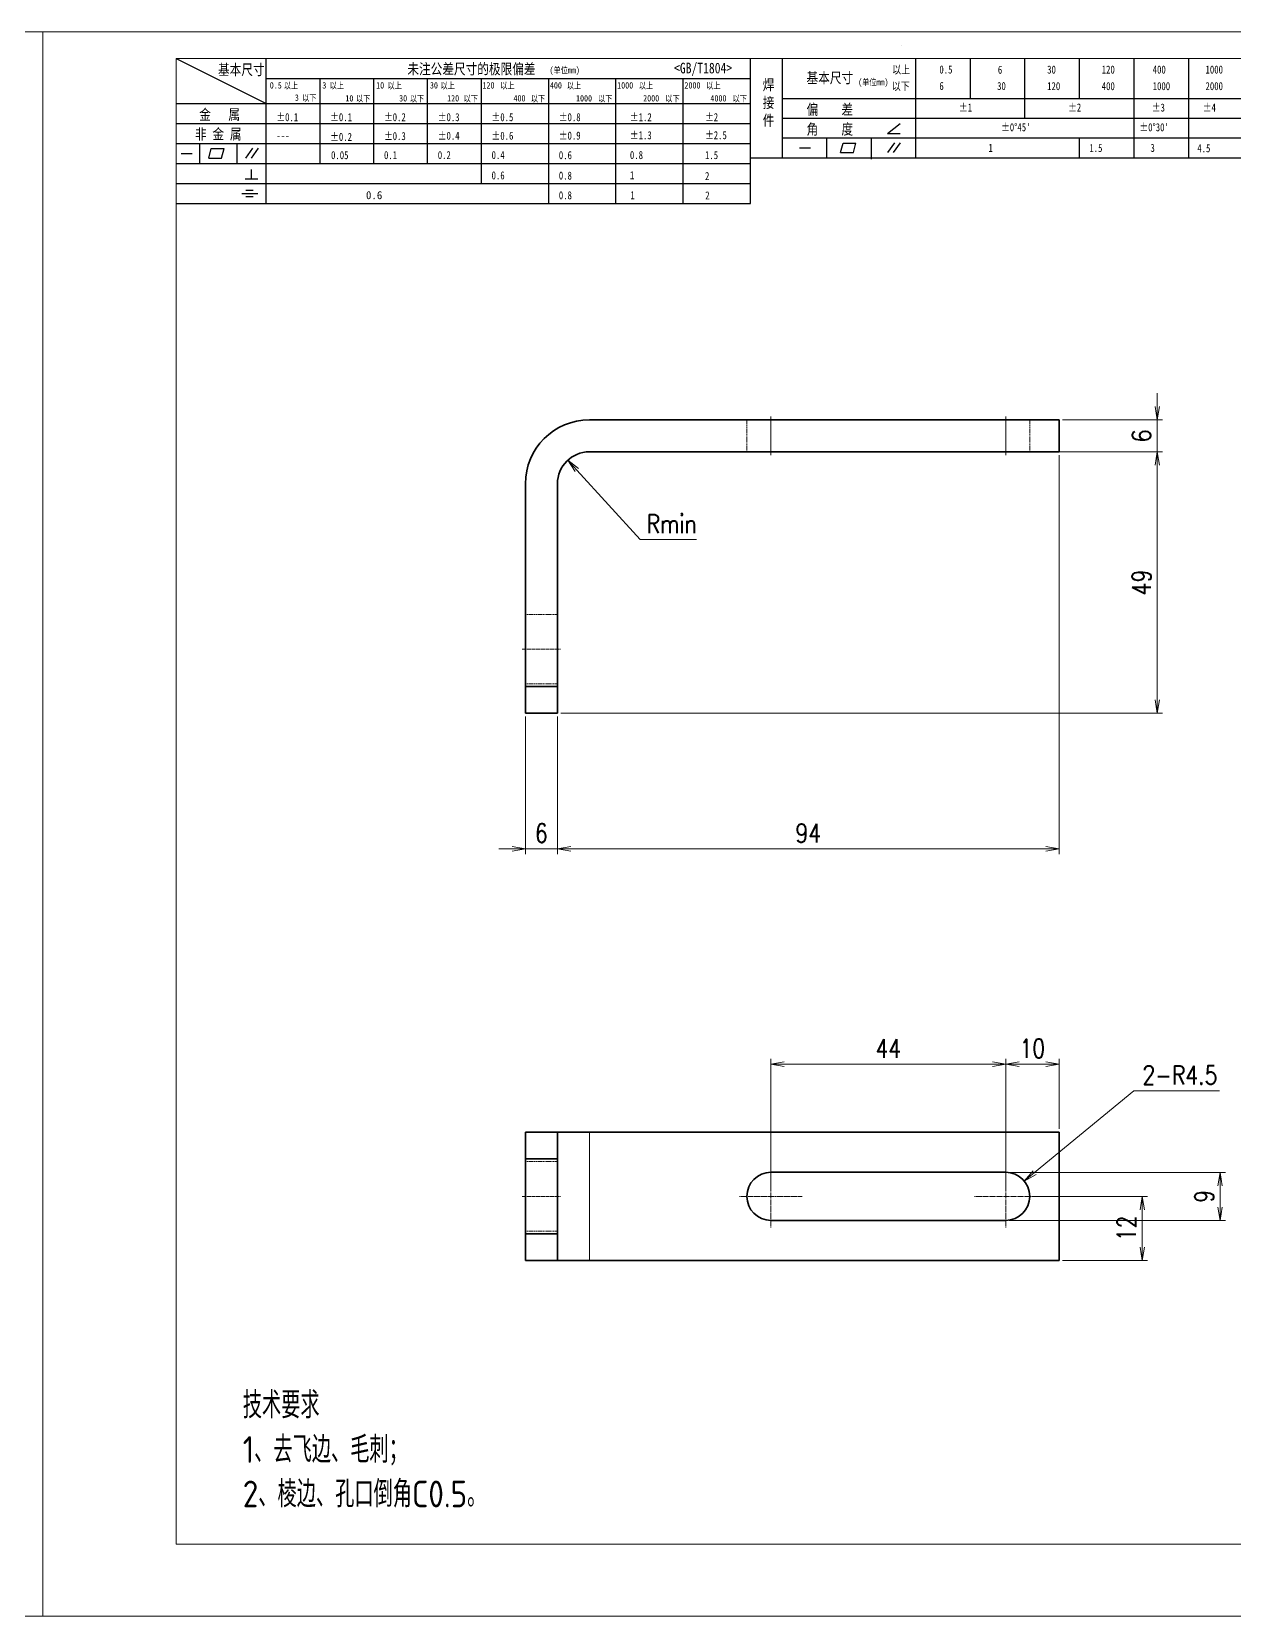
# Model space of a CAD drawing. Header units: millimetres. Extents: x -50043 to 104182, y -50696 to 36662.
# Drawn here: x -48261.7 to -48036.4, y 35772.4 to 36069.4 of the extents above; entities that cross this region are included whole.
import ezdxf

# ---------------------------------------------------------------- set-up
doc = ezdxf.new("R2010")
doc.units = ezdxf.units.MM
doc.header["$LTSCALE"] = 0.5
doc.linetypes.add('AM_ISO02W050x2', pattern=[3.75, 3, -0.75])
doc.linetypes.add('AM_ISO08W050x2', pattern=[9, 6, -0.75, 1.5, -0.75])
for name, color, linetype, lineweight in [('中心线', 2, 'AM_ISO08W050x2', 18), ('图框', 7, 'Continuous', 18), ('标注线', 3, 'Continuous', 18), ('粗实线', 7, 'Continuous', 35), ('细实线', 3, 'Continuous', 18), ('虚线', 1, 'AM_ISO02W050x2', 18)]:
    doc.layers.add(name, color=color, linetype=linetype, lineweight=lineweight)
doc.layers.add('图\\M+19E79\\M+195B6\\M+18E9A', color=7, linetype='Continuous')
doc.layers.add('打印', color=7, linetype='Continuous', lineweight=15, plot=False)
doc.layers.add('打印-禁用', color=7, linetype='Continuous', lineweight=15, plot=False)
doc.styles.add('DIM', font='romans.shx', dxfattribs={"width": 0.8, "bigfont": 'bigfont.shx'})
doc.styles.add('国标', font='simfang.ttf', dxfattribs={"width": 0.8})
doc.styles.add('机械长仿宋', font='gbenor.shx', dxfattribs={"height": 1, "bigfont": 'gbcbig.shx'})
doc.dimstyles.new('DEH 1-1$0', dxfattribs={"dimtxt": 3.5, "dimasz": 2.5, "dimexe": 1, "dimexo": 0.625, "dimgap": 1.2, "dimtad": 1, "dimzin": 9, "dimdsep": 46, "dimtxsty": 'DIM', "dimblk": 'OPEN', "dimcen": 0, "dimclrd": 8, "dimclre": 8, "dimclrt": 2, "dimazin": 2, "dimtfac": 0.5, "dimtmove": 0, "dimatfit": 3, "dimldrblk": 'OPEN', "dimfxl": 0, "dimtolj": 2, "dimlwd": 18, "dimlwe": 18, "dimarcsym": 0})
doc.dimstyles.new('DEH 1-1$4', dxfattribs={"dimtxt": 3.5, "dimasz": 2.5, "dimexe": 1, "dimexo": 0.625, "dimgap": 1.2, "dimtad": 1, "dimtoh": 1, "dimdsep": 46, "dimtxsty": 'DIM', "dimblk": 'OPEN', "dimcen": 0, "dimclrd": 8, "dimclre": 8, "dimclrt": 2, "dimazin": 2, "dimtfac": 0.5, "dimtofl": 0, "dimtmove": 0, "dimatfit": 3, "dimldrblk": 'OPEN', "dimfxl": 0, "dimtolj": 2, "dimlwd": 18, "dimlwe": 18, "dimarcsym": 0})

# ---------------------------------------------------------------- blocks, each defined once
blk = doc.blocks.new('GZDEH零件A3图框V01版')
at = {"layer": '图\\M+19E79\\M+195B6\\M+18E9A', "color": 9}
for p, q in [((2882.49, -1554.46), (2899.37, -1562.92)), ((2899.37, -1581.67), (2899.37, -1554.46)), ((2990.09, -1581.67), (2990.09, -1554.46)), ((2996.09, -1573.08), (2996.09, -1554.46)), ((3021.09, -1561.98), (3021.09, -1554.46)), ((3031.31, -1561.98), (3031.31, -1554.46)), ((3041.53, -1561.98), (3041.53, -1554.46)), ((3051.75, -1561.98), (3051.75, -1554.46)), ((3061.98, -1561.98), (3061.98, -1554.46)), ((3072.2, -1561.98), (3072.2, -1554.46)), ((2899.37, -1558.24), (2990.09, -1558.24)), ((2909.45, -1574.17), (2909.45, -1558.24)), ((2919.53, -1574.17), (2919.53, -1558.24)), ((2929.61, -1574.17), (2929.61, -1558.24)), ((2939.69, -1577.92), (2939.69, -1558.24)), ((2952.29, -1581.67), (2952.29, -1558.24)), ((2964.89, -1581.67), (2964.89, -1558.24)), ((2977.49, -1581.67), (2977.49, -1558.24)), ((2996.09, -1561.98), (3113.09, -1561.98)), ((3021.09, -1573.08), (3021.09, -1561.98)), ((3041.53, -1565.68), (3041.53, -1561.98)), ((3061.98, -1573.08), (3061.98, -1561.98)), ((3072.2, -1573.08), (3072.2, -1561.98)), ((2882.49, -1562.92), (2990.09, -1562.92)), ((2882.49, -1566.67), (2990.09, -1566.67)), ((2996.09, -1565.68), (3113.09, -1565.68)), ((3015.75, -1568.51), (3018.15, -1566.66)), ((2882.49, -1570.42), (2990.09, -1570.42)), ((2886.92, -1574.12), (2886.92, -1570.42)), ((2893.91, -1574.12), (2893.91, -1570.42)), ((2996.09, -1569.38), (3113.09, -1569.38)), ((3004.42, -1573.08), (3004.42, -1569.38)), ((3006.97, -1572.12), (3007.45, -1570.33)), ((3007.45, -1570.33), (3009.86, -1570.33)), ((3009.39, -1572.12), (3009.86, -1570.33)), ((3012.75, -1573.08), (3012.75, -1569.38)), ((3015.75, -1568.51), (3018.15, -1568.51)), ((3015.81, -1572.12), (3017.15, -1570.26)), ((3016.89, -1572.12), (3018.23, -1570.26)), ((3051.75, -1573.08), (3051.75, -1569.38)), ((2883.43, -1572.27), (2885.49, -1572.27)), ((2888.59, -1573.16), (2889.07, -1571.37)), ((2888.59, -1573.16), (2891, -1573.16)), ((2889.07, -1571.37), (2891.48, -1571.37)), ((2891, -1573.16), (2891.48, -1571.37)), ((2895.52, -1573.16), (2896.85, -1571.3)), ((2896.6, -1573.16), (2897.94, -1571.3)), ((2990.09, -1573.08), (3113.09, -1573.08)), ((2999.26, -1571.23), (3001.32, -1571.23)), ((3006.97, -1572.12), (3009.39, -1572.12)), ((3012.75, -1573.33), (3012.75, -1573.08)), ((2882.49, -1574.17), (2990.09, -1574.17)), ((2895.42, -1577.05), (2897.81, -1577.05)), ((2896.58, -1577.05), (2896.58, -1575.28)), ((2882.49, -1577.92), (2990.09, -1577.92)), ((2894.79, -1579.77), (2897.77, -1579.77)), ((2895.57, -1579.17), (2896.92, -1579.17)), ((2882.49, -1581.67), (2990.09, -1581.67)), ((2895.57, -1580.37), (2896.93, -1580.37))]:
    blk.add_line(p, q, dxfattribs=at)
at = {"layer": '图框', "linetype": 'Continuous'}
for p, q in [((2882.49, -1554.46), (2882.49, -1832.96)), ((3272.49, -1554.46), (2882.49, -1554.46)), ((2882.49, -1832.96), (3272.49, -1832.96))]:
    blk.add_line(p, q, dxfattribs=at)
at = {"layer": '打印-禁用', "linetype": 'Continuous'}
for p, q in [((2857.49, -1549.46), (2857.49, -1846.46)), ((3277.49, -1549.46), (2857.49, -1549.46)), ((3277.49, -1846.46), (3277.49, -1549.46)), ((2857.49, -1846.46), (3277.49, -1846.46))]:
    blk.add_line(p, q, dxfattribs=at)
at = {"layer": '图\\M+19E79\\M+195B6\\M+18E9A', "color": 9, "style": '国标', "width": 0.8}
for s, height, p in [('基本尺寸', 2, (2890.33, -1557.58)), ('未注公差尺寸的极限偏差', 2, (2925.81, -1557.44)), ('<GB/T1804>', 2, (2975.78, -1557.27)), ('以上', 1.5, (3016.64, -1557.33)), ('0.5', 1.5, (3025.49, -1557.3)), ('6', 1.5, (3036.45, -1557.34)), ('30', 1.5, (3045.69, -1557.31)), ('120', 1.5, (3055.91, -1557.31)), ('400', 1.5, (3065.46, -1557.31)), ('1000', 1.5, (3075.36, -1557.31)), ('30', 1.2, (2930.04, -1560.11)), ('基本尺寸', 2, (3000.6, -1559.1)), ('以下', 1.5, (3016.58, -1560.43)), ('6', 1.5, (3025.49, -1560.38)), ('30', 1.5, (3036.31, -1560.39)), ('120', 1.5, (3045.69, -1560.41)), ('400', 1.5, (3055.91, -1560.41)), ('1000', 1.5, (3065.46, -1560.41)), ('2000', 1.5, (3075.36, -1560.41)), ('金   属', 2, (2886.82, -1565.98)), ('±0.1', 1.5, (2901.27, -1566.23)), ('±0.1', 1.5, (2911.35, -1566.23)), ('±0.2', 1.5, (2921.43, -1566.23)), ('±0.3', 1.5, (2931.51, -1566.23)), ('±0.5', 1.5, (2941.59, -1566.23)), ('±0.8', 1.5, (2954.19, -1566.23)), ('±1.2', 1.5, (2967.51, -1566.23)), ('±2', 1.5, (2981.58, -1566.23)), ('偏    差', 2, (3000.6, -1565.04)), ('±1', 1.5, (3029.16, -1564.42)), ('±2', 1.5, (3049.61, -1564.42)), ('±3', 1.5, (3065.3, -1564.42)), ('±4', 1.5, (3074.85, -1564.42)), ('非 金 属', 2, (2886.02, -1569.65)), ('±0.3', 1.5, (2921.43, -1569.77)), ('±0.4', 1.5, (2931.51, -1569.71)), ('±0.6', 1.5, (2941.59, -1569.71)), ('±0.9', 1.5, (2954.19, -1569.68)), ('±1.3', 1.5, (2967.51, -1569.62)), ('±2.5', 1.5, (2981.58, -1569.61)), ('角    度', 2, (3000.6, -1568.74)), ("±0%%D45'", 1.5, (3037.06, -1568.12)), ("±0%%D30'", 1.5, (3062.98, -1568.12)), ('---', 1.5, (2901.27, -1569.65)), ('±0.2', 1.5, (2911.35, -1569.92)), ('1', 1.5, (3034.69, -1571.98)), ('1.5', 1.5, (3053.59, -1572.01)), ('3', 1.5, (3065.05, -1571.98)), ('4.5', 1.5, (3073.82, -1572.05)), ('0.1', 1.5, (2921.43, -1573.34)), ('0.2', 1.5, (2931.51, -1573.33)), ('0.4', 1.5, (2941.59, -1573.33)), ('0.6', 1.5, (2954.19, -1573.35)), ('0.8', 1.5, (2967.51, -1573.33)), ('1.5', 1.5, (2981.58, -1573.34)), ('0.6', 1.5, (2941.59, -1577.14)), ('0.8', 1.5, (2954.19, -1577.17)), ('1', 1.5, (2967.51, -1577.12)), ('2', 1.5, (2981.58, -1577.26)), ('0.8', 1.5, (2954.19, -1580.87)), ('1', 1.5, (2967.59, -1580.86)), ('2', 1.5, (2981.62, -1580.89))]:
    blk.add_text(s, height=height, dxfattribs=at).set_placement(p)
at = {"layer": '图\\M+19E79\\M+195B6\\M+18E9A', "color": 9, "lineweight": 15, "style": '国标', "width": 0.8}
for s, p in [('(单位mm)', (2952.44, -1557.27)), ('0.5', (2900.03, -1560.11)), ('以上', (2902.64, -1560.16)), ('3', (2909.88, -1560.11)), ('以上', (2911.25, -1560.16)), ('10', (2919.96, -1560.11)), ('以上', (2922.09, -1560.16)), ('以上', (2932.02, -1560.16)), ('120', (2939.88, -1560.11)), ('以上', (2943.21, -1560.16)), ('400', (2952.52, -1560.11)), ('以上', (2955.68, -1560.16)), ('1000', (2965.12, -1560.11)), ('以上', (2969.16, -1560.16)), ('2000', (2977.72, -1560.11)), ('以上', (2981.8, -1560.16)), ('(单位mm)', (3010.27, -1559.51)), ('3', (2904.73, -1562.41)), ('以下', (2906.1, -1562.46)), ('10', (2914.19, -1562.54)), ('以下', (2916.18, -1562.59)), ('30', (2924.27, -1562.54)), ('以下', (2926.26, -1562.59)), ('120', (2933.26, -1562.54)), ('以下', (2936.34, -1562.59)), ('400', (2945.7, -1562.54)), ('以下', (2948.94, -1562.59)), ('1000', (2957.41, -1562.54)), ('以下', (2961.54, -1562.59)), ('2000', (2969.99, -1562.54)), ('以下', (2974.14, -1562.59)), ('4000', (2982.59, -1562.54)), ('以下', (2986.74, -1562.59))]:
    blk.add_text(s, height=1.2, dxfattribs=at).set_placement(p)
at = {"layer": '图\\M+19E79\\M+195B6\\M+18E9A', "color": 9, "lineweight": 13, "style": '国标'}
blk.add_text('0.6', height=1.5, dxfattribs=at).set_placement((2918.05, -1580.85))
at = {"layer": '图\\M+19E79\\M+195B6\\M+18E9A', "color": 9, "insert": (2992.39, -1558.41), "char_height": 2, "width": 3.1877, "attachment_point": 1, "style": '国标'}
blk.add_mtext('焊\\P接\\P件', dxfattribs=at)
at = {"layer": '图\\M+19E79\\M+195B6\\M+18E9A', "color": 9, "insert": (2911.51, -1573.37), "char_height": 1.5, "attachment_point": 7, "style": '国标'}
blk.add_mtext_dynamic_manual_height_columns('0.05', width=5.1982, gutter_width=12.5, heights=[0], dxfattribs=at)
blk = doc.blocks.new('DEH A3')
at = {"layer": '图框'}
blk.add_blockref('GZDEH零件A3图框V01版', (-2857.49, 1846.46), dxfattribs=at)
blk = doc.blocks.new('_Open')
at = {"color": 0, "linetype": 'ByBlock', "lineweight": -2}
for p, q in [((-1, 0.17), (0, 0)), ((-1, -0.17), (0, 0)), ((0, 0), (-1, 0))]:
    blk.add_line(p, q, dxfattribs=at)
blk = doc.blocks.new('*D72')
at = {"layer": 'Defpoints', "color": 0, "transparency": 16777216}
for p in [(-48169.22, 35941.67), (-48163.22, 35941.67), (-48169.22, 35916.26)]:
    blk.add_point(p, dxfattribs=at)
at = {"layer": '标注线', "color": 8, "lineweight": 18, "transparency": 16777216}
for p, q in [((-48169.22, 35941.05), (-48169.22, 35915.26)), ((-48163.22, 35941.05), (-48163.22, 35915.26)), ((-48171.72, 35916.26), (-48174.22, 35916.26)), ((-48163.22, 35916.26), (-48169.22, 35916.26)), ((-48160.72, 35916.26), (-48158.22, 35916.26))]:
    blk.add_line(p, q, dxfattribs=at)
at = {"layer": '标注线', "color": 8, "lineweight": 18, "transparency": 16777216, "xscale": 2.5, "yscale": 2.5, "zscale": 2.5}
blk.add_blockref('_Open', (-48169.22, 35916.26), dxfattribs=at)
at = {"layer": '标注线', "color": 8, "lineweight": 18, "transparency": 16777216, "xscale": 2.5, "yscale": 2.5, "zscale": 2.5, "rotation": 180}
blk.add_blockref('_Open', (-48163.22, 35916.26), dxfattribs=at)
at = {"layer": '标注线', "color": 2, "transparency": 16777216, "insert": (-48166.22, 35919.21), "char_height": 3.5, "attachment_point": 5, "style": 'DIM'}
blk.add_mtext('\\A2;6', dxfattribs=at)
blk = doc.blocks.new('*D73')
at = {"layer": 'Defpoints', "color": 0, "transparency": 16777216}
for p in [(-48069.22, 35996.67), (-48050.81, 35996.67), (-48069.22, 35990.67)]:
    blk.add_point(p, dxfattribs=at)
at = {"layer": '标注线', "color": 8, "lineweight": 18, "transparency": 16777216}
for p, q in [((-48050.81, 35999.17), (-48050.81, 36001.67)), ((-48068.59, 35996.67), (-48049.81, 35996.67)), ((-48050.81, 35990.67), (-48050.81, 35996.67)), ((-48068.59, 35990.67), (-48049.81, 35990.67)), ((-48050.81, 35988.17), (-48050.81, 35985.67))]:
    blk.add_line(p, q, dxfattribs=at)
at = {"layer": '标注线', "color": 8, "lineweight": 18, "transparency": 16777216, "xscale": 2.5, "yscale": 2.5, "zscale": 2.5}
for p, rotation in [((-48050.81, 35996.67), 270), ((-48050.81, 35990.67), 90)]:
    blk.add_blockref('_Open', p, dxfattribs=dict(at, rotation=rotation))
at = {"layer": '标注线', "color": 2, "transparency": 16777216, "insert": (-48053.76, 35993.67), "char_height": 3.5, "attachment_point": 5, "rotation": 90, "style": 'DIM'}
blk.add_mtext('\\A2;6', dxfattribs=at)
blk = doc.blocks.new('*D74')
at = {"layer": 'Defpoints', "color": 0, "transparency": 16777216}
for p in [(-48069.22, 35990.67), (-48163.22, 35941.67), (-48163.22, 35916.26)]:
    blk.add_point(p, dxfattribs=at)
at = {"layer": '标注线', "color": 8, "lineweight": 18, "transparency": 16777216}
for p, q in [((-48069.22, 35990.05), (-48069.22, 35915.26)), ((-48163.22, 35941.05), (-48163.22, 35915.26)), ((-48071.72, 35916.26), (-48160.72, 35916.26))]:
    blk.add_line(p, q, dxfattribs=at)
at = {"layer": '标注线', "color": 8, "lineweight": 18, "transparency": 16777216, "xscale": 2.5, "yscale": 2.5, "zscale": 2.5, "rotation": 180}
blk.add_blockref('_Open', (-48163.22, 35916.26), dxfattribs=at)
at = {"layer": '标注线', "color": 8, "lineweight": 18, "transparency": 16777216, "xscale": 2.5, "yscale": 2.5, "zscale": 2.5}
blk.add_blockref('_Open', (-48069.22, 35916.26), dxfattribs=at)
at = {"layer": '标注线', "color": 2, "transparency": 16777216, "insert": (-48116.22, 35919.21), "char_height": 3.5, "attachment_point": 5, "style": 'DIM'}
blk.add_mtext('\\A2;94', dxfattribs=at)
blk = doc.blocks.new('*D75')
at = {"layer": 'Defpoints', "color": 0, "transparency": 16777216}
for p in [(-48070.59, 35990.67), (-48050.81, 35990.67), (-48163.22, 35941.67)]:
    blk.add_point(p, dxfattribs=at)
at = {"layer": '标注线', "color": 8, "lineweight": 18, "transparency": 16777216}
for p, q in [((-48069.96, 35990.67), (-48049.81, 35990.67)), ((-48050.81, 35944.17), (-48050.81, 35988.17)), ((-48162.59, 35941.67), (-48049.81, 35941.67))]:
    blk.add_line(p, q, dxfattribs=at)
at = {"layer": '标注线', "color": 8, "lineweight": 18, "transparency": 16777216, "xscale": 2.5, "yscale": 2.5, "zscale": 2.5}
for p, rotation in [((-48050.81, 35990.67), 90), ((-48050.81, 35941.67), 270)]:
    blk.add_blockref('_Open', p, dxfattribs=dict(at, rotation=rotation))
at = {"layer": '标注线', "color": 2, "transparency": 16777216, "insert": (-48053.76, 35966.17), "char_height": 3.5, "attachment_point": 5, "rotation": 90, "style": 'DIM'}
blk.add_mtext('\\A2;49', dxfattribs=at)
blk = doc.blocks.new('*D76')
at = {"layer": 'Defpoints', "color": 0, "transparency": 16777216}
for p in [(-48161.26, 35989.11), (-48157.22, 35984.67)]:
    blk.add_point(p, dxfattribs=at)
at = {"layer": '标注线', "color": 8, "lineweight": 18, "transparency": 16777216}
for p, q in [((-48147.68, 35974.22), (-48159.58, 35987.26)), ((-48137.15, 35974.22), (-48147.68, 35974.22))]:
    blk.add_line(p, q, dxfattribs=at)
at = {"layer": '标注线', "color": 8, "lineweight": 18, "transparency": 16777216, "xscale": 2.5, "yscale": 2.5, "zscale": 2.5, "rotation": 132.3625265121761}
blk.add_blockref('_Open', (-48161.26, 35989.11), dxfattribs=at)
at = {"layer": '标注线', "color": 2, "transparency": 16777216, "insert": (-48141.82, 35977.17), "char_height": 3.5, "attachment_point": 5, "style": 'DIM'}
blk.add_mtext('\\A2;{\\Fromans,bigfont|c134;Rmin}', dxfattribs=at)
blk = doc.blocks.new('*D81')
at = {"layer": 'Defpoints', "color": 0, "transparency": 16777216}
for p in [(-48074.72, 35851.13), (-48069.22, 35839.13), (-48053.63, 35839.13)]:
    blk.add_point(p, dxfattribs=at)
at = {"layer": '标注线', "color": 8, "lineweight": 18, "transparency": 16777216}
for p, q in [((-48074.09, 35851.13), (-48052.63, 35851.13)), ((-48053.63, 35848.63), (-48053.63, 35841.63)), ((-48068.59, 35839.13), (-48052.63, 35839.13))]:
    blk.add_line(p, q, dxfattribs=at)
at = {"layer": '标注线', "color": 8, "lineweight": 18, "transparency": 16777216, "xscale": 2.5, "yscale": 2.5, "zscale": 2.5}
for p, rotation in [((-48053.63, 35851.13), 90), ((-48053.63, 35839.13), 270)]:
    blk.add_blockref('_Open', p, dxfattribs=dict(at, rotation=rotation))
at = {"layer": '标注线', "color": 2, "transparency": 16777216, "insert": (-48056.58, 35845.13), "char_height": 3.5, "attachment_point": 5, "rotation": 90, "style": 'DIM'}
blk.add_mtext('\\A2;12', dxfattribs=at)
blk = doc.blocks.new('*D82')
at = {"layer": 'Defpoints', "color": 0, "transparency": 16777216}
for p in [(-48079.22, 35875.91), (-48069.22, 35863.13), (-48079.22, 35856.98)]:
    blk.add_point(p, dxfattribs=at)
at = {"layer": '标注线', "color": 8, "lineweight": 18, "transparency": 16777216}
for p, q in [((-48079.22, 35857.61), (-48079.22, 35876.91)), ((-48071.72, 35875.91), (-48076.72, 35875.91)), ((-48069.22, 35863.76), (-48069.22, 35876.91))]:
    blk.add_line(p, q, dxfattribs=at)
at = {"layer": '标注线', "color": 8, "lineweight": 18, "transparency": 16777216, "xscale": 2.5, "yscale": 2.5, "zscale": 2.5, "rotation": 180}
blk.add_blockref('_Open', (-48079.22, 35875.91), dxfattribs=at)
at = {"layer": '标注线', "color": 8, "lineweight": 18, "transparency": 16777216, "xscale": 2.5, "yscale": 2.5, "zscale": 2.5}
blk.add_blockref('_Open', (-48069.22, 35875.91), dxfattribs=at)
at = {"layer": '标注线', "color": 2, "transparency": 16777216, "insert": (-48074.22, 35878.86), "char_height": 3.5, "attachment_point": 5, "style": 'DIM'}
blk.add_mtext('\\A2;10', dxfattribs=at)
blk = doc.blocks.new('*D83')
at = {"layer": 'Defpoints', "color": 0, "transparency": 16777216}
for p in [(-48123.22, 35875.91), (-48123.22, 35852.32), (-48079.22, 35852.32)]:
    blk.add_point(p, dxfattribs=at)
at = {"layer": '标注线', "color": 8, "lineweight": 18, "transparency": 16777216}
for p, q in [((-48123.22, 35852.94), (-48123.22, 35876.91)), ((-48081.72, 35875.91), (-48120.72, 35875.91)), ((-48079.22, 35852.94), (-48079.22, 35876.91))]:
    blk.add_line(p, q, dxfattribs=at)
at = {"layer": '标注线', "color": 8, "lineweight": 18, "transparency": 16777216, "xscale": 2.5, "yscale": 2.5, "zscale": 2.5, "rotation": 180}
blk.add_blockref('_Open', (-48123.22, 35875.91), dxfattribs=at)
at = {"layer": '标注线', "color": 8, "lineweight": 18, "transparency": 16777216, "xscale": 2.5, "yscale": 2.5, "zscale": 2.5}
blk.add_blockref('_Open', (-48079.22, 35875.91), dxfattribs=at)
at = {"layer": '标注线', "color": 2, "transparency": 16777216, "insert": (-48101.22, 35878.86), "char_height": 3.5, "attachment_point": 5, "style": 'DIM'}
blk.add_mtext('\\A2;44', dxfattribs=at)
blk = doc.blocks.new('*D84')
at = {"layer": 'Defpoints', "color": 0, "transparency": 16777216}
for p in [(-48075.74, 35853.99), (-48079.22, 35851.13)]:
    blk.add_point(p, dxfattribs=at)
at = {"layer": '标注线', "color": 8, "lineweight": 18, "transparency": 16777216}
for p, q in [((-48055.18, 35870.92), (-48073.81, 35855.58)), ((-48039.18, 35870.92), (-48055.18, 35870.92))]:
    blk.add_line(p, q, dxfattribs=at)
at = {"layer": '标注线', "color": 8, "lineweight": 18, "transparency": 16777216, "xscale": 2.5, "yscale": 2.5, "zscale": 2.5, "rotation": 219.4605818129928}
blk.add_blockref('_Open', (-48075.74, 35853.99), dxfattribs=at)
at = {"layer": '标注线', "color": 2, "transparency": 16777216, "insert": (-48046.58, 35873.87), "char_height": 3.5, "attachment_point": 5, "style": 'DIM'}
blk.add_mtext('\\A2;{\\Fromans,bigfont|c134;2-}R4.5', dxfattribs=at)
blk = doc.blocks.new('*D85')
at = {"layer": 'Defpoints', "color": 0, "transparency": 16777216}
for p in [(-48079.22, 35855.63), (-48039.06, 35855.63), (-48079.22, 35846.63)]:
    blk.add_point(p, dxfattribs=at)
at = {"layer": '标注线', "color": 8, "lineweight": 18, "transparency": 16777216}
for p, q in [((-48078.59, 35855.63), (-48038.06, 35855.63)), ((-48039.06, 35849.13), (-48039.06, 35853.13)), ((-48078.59, 35846.63), (-48038.06, 35846.63))]:
    blk.add_line(p, q, dxfattribs=at)
at = {"layer": '标注线', "color": 8, "lineweight": 18, "transparency": 16777216, "xscale": 2.5, "yscale": 2.5, "zscale": 2.5}
for p, rotation in [((-48039.06, 35855.63), 90), ((-48039.06, 35846.63), 270)]:
    blk.add_blockref('_Open', p, dxfattribs=dict(at, rotation=rotation))
at = {"layer": '标注线', "color": 2, "transparency": 16777216, "insert": (-48042.01, 35851.13), "char_height": 3.5, "attachment_point": 5, "rotation": 90, "style": 'DIM'}
blk.add_mtext('\\A2;9', dxfattribs=at)

msp = doc.modelspace()

# ---------------------------------------------------------------- linework, layer by layer
at = {"color": 7, "lineweight": 13}
msp.add_line((-48157.217, 35863.132), (-48157.217, 35839.132), dxfattribs=at)
at = {"layer": '中心线', "ltscale": 0.180014}
for p, q in [((-48123.217, 35997.274), (-48123.217, 35990.073)), ((-48079.217, 35997.274), (-48079.217, 35990.073))]:
    msp.add_line(p, q, dxfattribs=at)
at = {"layer": '中心线', "ltscale": 0.18}
for p, q in [((-48169.817, 35953.674), (-48162.617, 35953.674)), ((-48169.817, 35851.132), (-48162.617, 35851.132))]:
    msp.add_line(p, q, dxfattribs=at)
at = {"layer": '中心线', "ltscale": 0.2925}
for p, q in [((-48123.217, 35856.982), (-48123.217, 35845.282)), ((-48079.217, 35856.982), (-48079.217, 35845.282)), ((-48117.367, 35851.132), (-48129.067, 35851.132)), ((-48073.367, 35851.132), (-48085.067, 35851.132))]:
    msp.add_line(p, q, dxfattribs=at)
at = {"layer": '打印'}
for points in [[(-48679.646, 36069.417), (-48259.646, 36069.417), (-48259.646, 35772.417), (-48679.646, 35772.417)], [(-48259.646, 36069.417), (-47839.646, 36069.417), (-47839.646, 35772.417), (-48259.646, 35772.417)]]:
    msp.add_lwpolyline(points, close=True, dxfattribs=at)
at = {"layer": '粗实线'}
for p, q in [((-48069.217, 35996.674), (-48157.217, 35996.674)), ((-48069.217, 35990.674), (-48157.217, 35990.674)), ((-48169.217, 35984.674), (-48169.217, 35946.674)), ((-48163.217, 35984.674), (-48163.217, 35946.674)), ((-48069.217, 35863.132), (-48157.217, 35863.132)), ((-48069.217, 35863.132), (-48069.217, 35839.132)), ((-48123.217, 35855.632), (-48079.217, 35855.632)), ((-48079.217, 35846.632), (-48123.217, 35846.632)), ((-48069.217, 35839.132), (-48157.217, 35839.132))]:
    msp.add_line(p, q, dxfattribs=at)
at = {"layer": '粗实线', "ltscale": 0.15}
for p, q in [((-48069.217, 35996.674), (-48069.217, 35990.674)), ((-48163.217, 35946.674), (-48169.217, 35946.674)), ((-48163.217, 35941.674), (-48169.217, 35941.674)), ((-48163.217, 35863.132), (-48169.217, 35863.132)), ((-48163.217, 35863.132), (-48157.217, 35863.132)), ((-48163.217, 35858.132), (-48169.217, 35858.132)), ((-48163.217, 35844.132), (-48169.217, 35844.132)), ((-48163.217, 35839.132), (-48169.217, 35839.132)), ((-48163.217, 35839.132), (-48157.217, 35839.132))]:
    msp.add_line(p, q, dxfattribs=at)
at = {"layer": '粗实线', "ltscale": 0.125}
for p, q in [((-48169.217, 35946.674), (-48169.217, 35941.674)), ((-48163.217, 35946.674), (-48163.217, 35941.674)), ((-48169.217, 35863.132), (-48169.217, 35858.132)), ((-48163.217, 35863.132), (-48163.217, 35858.132)), ((-48169.217, 35839.132), (-48169.217, 35844.132)), ((-48163.217, 35839.132), (-48163.217, 35844.132))]:
    msp.add_line(p, q, dxfattribs=at)
at = {"layer": '粗实线', "ltscale": 0.35}
for p, q in [((-48169.217, 35858.132), (-48169.217, 35844.132)), ((-48163.217, 35858.132), (-48163.217, 35844.132))]:
    msp.add_line(p, q, dxfattribs=at)
at = {"layer": '粗实线'}
for centre, radius, start, end in [((-48157.217, 35984.674), 12, 90, 180), ((-48157.217, 35984.674), 6, 90, 180), ((-48123.217, 35851.132), 4.5, 90, 270), ((-48079.217, 35851.132), 4.5, 270, 90)]:
    msp.add_arc(centre, radius, start, end, dxfattribs=at)
at = {"layer": '细实线', "ltscale": 2.48512e-05}
msp.add_line((-48098.81, 36066.859), (-48098.81, 36066.858), dxfattribs=at)
at = {"layer": '虚线', "ltscale": 0.15}
for p, q in [((-48127.717, 35996.674), (-48127.717, 35990.674)), ((-48123.217, 35996.674), (-48123.217, 35990.674)), ((-48123.217, 35996.674), (-48123.217, 35990.674)), ((-48079.217, 35996.674), (-48079.217, 35990.674)), ((-48079.217, 35996.674), (-48079.217, 35990.674)), ((-48074.717, 35996.674), (-48074.717, 35990.674)), ((-48169.217, 35960.174), (-48163.217, 35960.174)), ((-48169.217, 35947.174), (-48163.217, 35947.174)), ((-48163.217, 35946.674), (-48169.217, 35946.674)), ((-48169.217, 35857.632), (-48163.217, 35857.632)), ((-48169.217, 35844.632), (-48163.217, 35844.632))]:
    msp.add_line(p, q, dxfattribs=at)
at = {"layer": '虚线'}
msp.add_line((-48157.217, 35863.132), (-48157.217, 35839.132), dxfattribs=at)

# ---------------------------------------------------------------- block references
at = {"layer": '图框'}
for p in [(-48679.646, 35772.417), (-48259.646, 35772.417)]:
    msp.add_blockref('DEH A3', p, dxfattribs=at)

# ---------------------------------------------------------------- texts
at = {"layer": '标注线', "color": 2, "insert": (-48222.168, 35792.8), "char_height": 5, "width": 114.82461, "attachment_point": 7, "style": '机械长仿宋'}
msp.add_mtext('\\A2;技术要求\\P1、去飞边、毛刺；\\P2、棱边、孔口倒角C0.5。', dxfattribs=at)

# ---------------------------------------------------------------- dimensions: what is measured, and where the dimension line sits
at = {"layer": '标注线', "color": 1}
for base, p1, p2, picture, middle in [((-48050.81, 35996.674), (-48069.217, 35990.674), (-48069.217, 35996.674), '*D73', (-48053.76, 35993.674)), ((-48050.81, 35990.674), (-48163.217, 35941.674), (-48070.588, 35990.674), '*D75', (-48053.76, 35966.174)), ((-48039.059, 35855.632), (-48079.217, 35846.632), (-48079.217, 35855.632), '*D85', (-48042.009, 35851.132)), ((-48053.629, 35839.132), (-48074.717, 35851.132), (-48069.217, 35839.132), '*D81', (-48056.579, 35845.132))]:
    dim = msp.add_linear_dim(base=base, p1=p1, p2=p2, angle=90, dimstyle='DEH 1-1$0', dxfattribs=at)
    dim.commit()
    dim.dimension.update_dxf_attribs({"geometry": picture, "text_midpoint": middle})
for base, p1, p2, picture, middle in [((-48163.217, 35916.259), (-48069.217, 35990.674), (-48163.217, 35941.674), '*D74', (-48116.217, 35919.209)), ((-48169.217, 35916.259), (-48163.217, 35941.674), (-48169.217, 35941.674), '*D72', (-48166.217, 35919.209)), ((-48123.217, 35875.914), (-48079.217, 35852.315), (-48123.217, 35852.315), '*D83', (-48101.217, 35878.864)), ((-48079.217, 35875.914), (-48069.217, 35863.132), (-48079.217, 35856.982), '*D82', (-48074.217, 35878.864))]:
    dim = msp.add_linear_dim(base=base, p1=p1, p2=p2, dimstyle='DEH 1-1$0', dxfattribs=at)
    dim.commit()
    dim.dimension.update_dxf_attribs({"geometry": picture, "text_midpoint": middle})
dim = msp.add_radius_dim(center=(-48157.217, 35984.674), mpoint=(-48161.26, 35989.107), text='{\\Fromans,bigfont|c134;Rmin}', dimstyle='DEH 1-1$4', override={"dimtmove": 1}, dxfattribs=at)
dim.commit()
dim.dimension.update_dxf_attribs({"geometry": '*D76', "text_midpoint": (-48147.683, 35974.218), "dimtype": 164})
dim = msp.add_radius_dim(center=(-48079.217, 35851.132), mpoint=(-48075.743, 35853.992), text='{\\Fromans,bigfont|c134;2-}<>', dimstyle='DEH 1-1$4', dxfattribs=at)
dim.commit()
dim.dimension.update_dxf_attribs({"geometry": '*D84', "text_midpoint": (-48046.58, 35870.919), "dimtype": 164})

doc.saveas('drawing.dxf')
